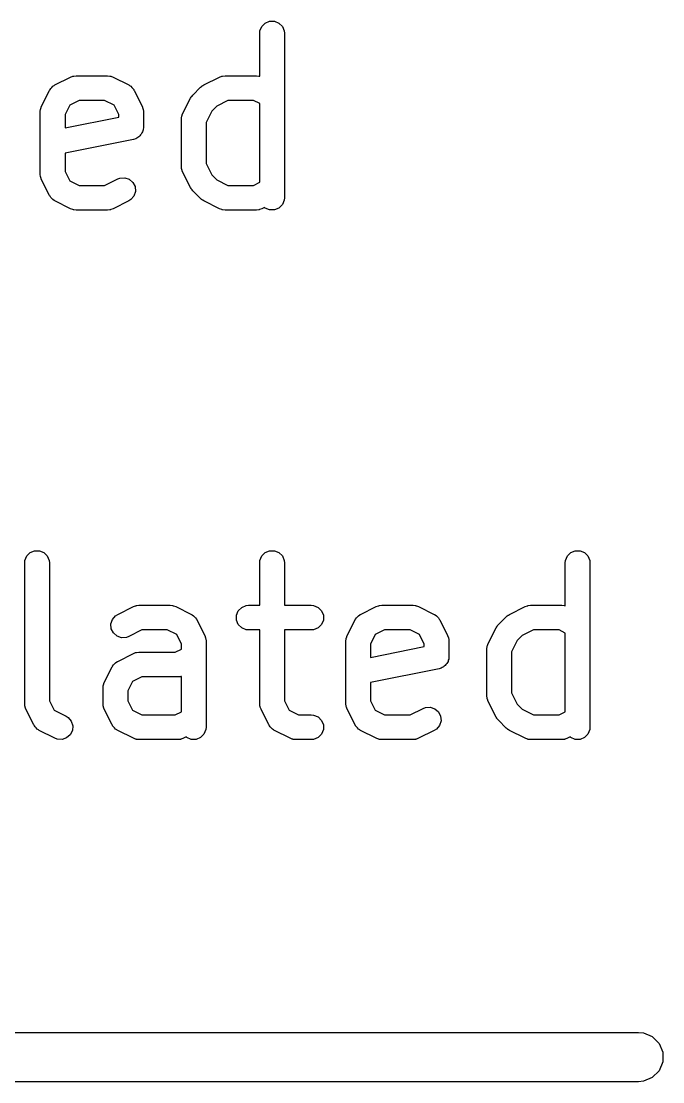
# Model space of a CAD drawing. Extents: x -2.5 to 14, y -2.7 to -1.2.
# Drawn here: x -1.3426 to -1.1891, y -2.6969 to -2.4429 of the extents above; entities that cross this region are included whole.
import ezdxf

# ---------------------------------------------------------------- set-up
doc = ezdxf.new("R2010")
doc.units = 0
doc.header["$MEASUREMENT"] = 0
doc.layers.add('BLACK', color=7, linetype='CONTINUOUS')

msp = doc.modelspace()

# ---------------------------------------------------------------- linework, layer by layer
at = {"layer": 'BLACK', "linetype": 'CONTINUOUS'}
for p, q in [((-1.28553, -2.44582), (-1.28547, -2.44525)), ((-1.28547, -2.44525), (-1.28503, -2.44418)), ((-1.28503, -2.44418), (-1.28422, -2.44337)), ((-1.28422, -2.44337), (-1.28316, -2.44293)), ((-1.28316, -2.44293), (-1.282, -2.44293)), ((-1.282, -2.44293), (-1.28094, -2.44337)), ((-1.28094, -2.44337), (-1.28012, -2.44418)), ((-1.28012, -2.44418), (-1.27968, -2.44525)), ((-1.27968, -2.44525), (-1.27963, -2.44582)), ((-1.28553, -2.45611), (-1.28553, -2.44582)), ((-1.27963, -2.44582), (-1.27963, -2.48519)), ((-1.33452, -2.45818), (-1.33077, -2.45631)), ((-1.33077, -2.45631), (-1.33023, -2.4561)), ((-1.33023, -2.4561), (-1.33012, -2.45609)), ((-1.33012, -2.45609), (-1.33002, -2.45605)), ((-1.33002, -2.45605), (-1.32945, -2.45599)), ((-1.32945, -2.45599), (-1.32195, -2.45599)), ((-1.32195, -2.45599), (-1.32137, -2.45605)), ((-1.32137, -2.45605), (-1.32127, -2.45609)), ((-1.32127, -2.45609), (-1.32117, -2.4561)), ((-1.32117, -2.4561), (-1.32063, -2.45631)), ((-1.32063, -2.45631), (-1.31688, -2.45818)), ((-1.2989, -2.45818), (-1.29515, -2.45631)), ((-1.29515, -2.45631), (-1.29461, -2.4561)), ((-1.29461, -2.4561), (-1.2945, -2.45609)), ((-1.2945, -2.45609), (-1.2944, -2.45605)), ((-1.2944, -2.45605), (-1.29383, -2.45599)), ((-1.29383, -2.45599), (-1.28633, -2.45599)), ((-1.28633, -2.45599), (-1.28575, -2.45605)), ((-1.28575, -2.45605), (-1.28565, -2.45609)), ((-1.28565, -2.45609), (-1.28555, -2.4561)), ((-1.28555, -2.4561), (-1.28553, -2.45611)), ((-1.33771, -2.46325), (-1.33584, -2.4595)), ((-1.33584, -2.4595), (-1.33578, -2.4594)), ((-1.33578, -2.4594), (-1.33576, -2.45936)), ((-1.33576, -2.45936), (-1.33571, -2.4593)), ((-1.33571, -2.4593), (-1.33553, -2.45901)), ((-1.33553, -2.45901), (-1.33525, -2.45877)), ((-1.33525, -2.45877), (-1.33501, -2.45849)), ((-1.33501, -2.45849), (-1.33472, -2.45831)), ((-1.33472, -2.45831), (-1.33466, -2.45826)), ((-1.33466, -2.45826), (-1.33461, -2.45824)), ((-1.33461, -2.45824), (-1.33452, -2.45818)), ((-1.31688, -2.45818), (-1.31678, -2.45824)), ((-1.31678, -2.45824), (-1.31674, -2.45826)), ((-1.31674, -2.45826), (-1.31668, -2.45831)), ((-1.31668, -2.45831), (-1.31639, -2.45849)), ((-1.31639, -2.45849), (-1.31615, -2.45877)), ((-1.31615, -2.45877), (-1.31587, -2.45901)), ((-1.31587, -2.45901), (-1.31568, -2.4593)), ((-1.31568, -2.4593), (-1.31563, -2.45936)), ((-1.31563, -2.45936), (-1.31562, -2.4594)), ((-1.31562, -2.4594), (-1.31556, -2.4595)), ((-1.31556, -2.4595), (-1.31368, -2.46325)), ((-1.30154, -2.46061), (-1.29967, -2.45873)), ((-1.29967, -2.45873), (-1.29944, -2.45855)), ((-1.29944, -2.45855), (-1.29939, -2.45849)), ((-1.29939, -2.45849), (-1.2993, -2.45843)), ((-1.2993, -2.45843), (-1.29922, -2.45837)), ((-1.29922, -2.45837), (-1.29915, -2.45834)), ((-1.29915, -2.45834), (-1.2989, -2.45818)), ((-1.331, -2.46302), (-1.33212, -2.46527)), ((-1.32875, -2.4619), (-1.331, -2.46302)), ((-1.32265, -2.4619), (-1.32875, -2.4619)), ((-1.3204, -2.46302), (-1.32265, -2.4619)), ((-1.31928, -2.46527), (-1.3204, -2.46302)), ((-1.30397, -2.46513), (-1.30209, -2.46138)), ((-1.30209, -2.46138), (-1.30194, -2.46113)), ((-1.30194, -2.46113), (-1.30191, -2.46106)), ((-1.30191, -2.46106), (-1.30184, -2.46098)), ((-1.30184, -2.46098), (-1.30178, -2.46089)), ((-1.30178, -2.46089), (-1.30173, -2.46084)), ((-1.30173, -2.46084), (-1.30154, -2.46061)), ((-1.29313, -2.4619), (-1.29583, -2.46325)), ((-1.28703, -2.4619), (-1.29313, -2.4619)), ((-1.28553, -2.46265), (-1.28703, -2.4619)), ((-1.28553, -2.48149), (-1.28553, -2.46265)), ((-1.33803, -2.46457), (-1.33797, -2.464)), ((-1.33803, -2.47957), (-1.33803, -2.46457)), ((-1.33797, -2.464), (-1.33793, -2.4639)), ((-1.33793, -2.4639), (-1.33792, -2.46379)), ((-1.33792, -2.46379), (-1.33771, -2.46325)), ((-1.33212, -2.46527), (-1.33212, -2.46847)), ((-1.31928, -2.4659), (-1.31928, -2.46527)), ((-1.31368, -2.46325), (-1.31348, -2.46379)), ((-1.31348, -2.46379), (-1.31347, -2.4639)), ((-1.31347, -2.4639), (-1.31343, -2.464)), ((-1.31343, -2.464), (-1.31337, -2.46457)), ((-1.31337, -2.46457), (-1.31337, -2.46832)), ((-1.30417, -2.46567), (-1.30397, -2.46513)), ((-1.29703, -2.46445), (-1.29837, -2.46714)), ((-1.29583, -2.46325), (-1.29703, -2.46445)), ((-1.33212, -2.46847), (-1.31928, -2.4659)), ((-1.30428, -2.46645), (-1.30422, -2.46587)), ((-1.30428, -2.47769), (-1.30428, -2.46645)), ((-1.30422, -2.46587), (-1.30418, -2.46577)), ((-1.30418, -2.46577), (-1.30417, -2.46567)), ((-1.29837, -2.46714), (-1.29837, -2.477)), ((-1.31448, -2.47057), (-1.31468, -2.47078)), ((-1.31423, -2.47041), (-1.31448, -2.47057)), ((-1.31407, -2.47017), (-1.31423, -2.47041)), ((-1.31387, -2.46996), (-1.31407, -2.47017)), ((-1.31376, -2.46969), (-1.31387, -2.46996)), ((-1.3136, -2.46945), (-1.31376, -2.46969)), ((-1.31354, -2.46916), (-1.3136, -2.46945)), ((-1.31343, -2.4689), (-1.31354, -2.46916)), ((-1.31337, -2.46832), (-1.31343, -2.4689)), ((-1.31575, -2.47122), (-1.33212, -2.47449)), ((-1.31519, -2.47105), (-1.31575, -2.47122)), ((-1.31495, -2.47089), (-1.31519, -2.47105)), ((-1.31468, -2.47078), (-1.31495, -2.47089)), ((-1.33212, -2.47449), (-1.33212, -2.47887)), ((-1.30422, -2.47827), (-1.30428, -2.47769)), ((-1.30418, -2.47837), (-1.30422, -2.47827)), ((-1.29837, -2.477), (-1.29703, -2.4797)), ((-1.33797, -2.48015), (-1.33803, -2.47957)), ((-1.33793, -2.48024), (-1.33797, -2.48015)), ((-1.33792, -2.48035), (-1.33793, -2.48024)), ((-1.33771, -2.48089), (-1.33792, -2.48035)), ((-1.33212, -2.47887), (-1.331, -2.48112)), ((-1.32265, -2.48224), (-1.31952, -2.48068)), ((-1.31952, -2.48068), (-1.31898, -2.48047)), ((-1.31898, -2.48047), (-1.31783, -2.48039)), ((-1.31783, -2.48039), (-1.31674, -2.48075)), ((-1.31674, -2.48075), (-1.31587, -2.48151)), ((-1.30417, -2.47847), (-1.30418, -2.47837)), ((-1.30397, -2.47902), (-1.30417, -2.47847)), ((-1.30209, -2.48276), (-1.30397, -2.47902)), ((-1.29703, -2.4797), (-1.29583, -2.48089)), ((-1.33584, -2.48464), (-1.33771, -2.48089)), ((-1.331, -2.48112), (-1.32875, -2.48224)), ((-1.32875, -2.48224), (-1.32265, -2.48224)), ((-1.31587, -2.48151), (-1.31535, -2.48254)), ((-1.31535, -2.48254), (-1.31527, -2.48369)), ((-1.30194, -2.48301), (-1.30209, -2.48276)), ((-1.30191, -2.48308), (-1.30194, -2.48301)), ((-1.30184, -2.48317), (-1.30191, -2.48308)), ((-1.30178, -2.48325), (-1.30184, -2.48317)), ((-1.30173, -2.48331), (-1.30178, -2.48325)), ((-1.30154, -2.48353), (-1.30173, -2.48331)), ((-1.29583, -2.48089), (-1.29313, -2.48224)), ((-1.29313, -2.48224), (-1.28703, -2.48224)), ((-1.28703, -2.48224), (-1.28553, -2.48149)), ((-1.33578, -2.48474), (-1.33584, -2.48464)), ((-1.33576, -2.48478), (-1.33578, -2.48474)), ((-1.33571, -2.48484), (-1.33576, -2.48478)), ((-1.33553, -2.48513), (-1.33571, -2.48484)), ((-1.33525, -2.48537), (-1.33553, -2.48513)), ((-1.33501, -2.48565), (-1.33525, -2.48537)), ((-1.33472, -2.48584), (-1.33501, -2.48565)), ((-1.33466, -2.48588), (-1.33472, -2.48584)), ((-1.33461, -2.4859), (-1.33466, -2.48588)), ((-1.33452, -2.48596), (-1.33461, -2.4859)), ((-1.31639, -2.48565), (-1.31688, -2.48596)), ((-1.31563, -2.48478), (-1.31639, -2.48565)), ((-1.31527, -2.48369), (-1.31563, -2.48478)), ((-1.29967, -2.48541), (-1.30154, -2.48353)), ((-1.29944, -2.48559), (-1.29967, -2.48541)), ((-1.29939, -2.48565), (-1.29944, -2.48559)), ((-1.2993, -2.48571), (-1.29939, -2.48565)), ((-1.29922, -2.48577), (-1.2993, -2.48571)), ((-1.29915, -2.4858), (-1.29922, -2.48577)), ((-1.2989, -2.48596), (-1.29915, -2.4858)), ((-1.27968, -2.48577), (-1.28012, -2.48683)), ((-1.27963, -2.48519), (-1.27968, -2.48577)), ((-1.33077, -2.48783), (-1.33452, -2.48596)), ((-1.33023, -2.48804), (-1.33077, -2.48783)), ((-1.33012, -2.48805), (-1.33023, -2.48804)), ((-1.33002, -2.48809), (-1.33012, -2.48805)), ((-1.32945, -2.48815), (-1.33002, -2.48809)), ((-1.32195, -2.48815), (-1.32945, -2.48815)), ((-1.32137, -2.48809), (-1.32195, -2.48815)), ((-1.32127, -2.48805), (-1.32137, -2.48809)), ((-1.32117, -2.48804), (-1.32127, -2.48805)), ((-1.32063, -2.48783), (-1.32117, -2.48804)), ((-1.31688, -2.48596), (-1.32063, -2.48783)), ((-1.29515, -2.48783), (-1.2989, -2.48596)), ((-1.29461, -2.48804), (-1.29515, -2.48783)), ((-1.2945, -2.48805), (-1.29461, -2.48804)), ((-1.2944, -2.48809), (-1.2945, -2.48805)), ((-1.29383, -2.48815), (-1.2944, -2.48809)), ((-1.28633, -2.48815), (-1.29383, -2.48815)), ((-1.28575, -2.48809), (-1.28633, -2.48815)), ((-1.28565, -2.48805), (-1.28575, -2.48809)), ((-1.28555, -2.48804), (-1.28565, -2.48805)), ((-1.28501, -2.48783), (-1.28555, -2.48804)), ((-1.28436, -2.48751), (-1.28501, -2.48783)), ((-1.28422, -2.48765), (-1.28436, -2.48751)), ((-1.28316, -2.48809), (-1.28422, -2.48765)), ((-1.282, -2.48809), (-1.28316, -2.48809)), ((-1.28094, -2.48765), (-1.282, -2.48809)), ((-1.28012, -2.48683), (-1.28094, -2.48765)), ((-1.34046, -2.57014), (-1.3394, -2.56969)), ((-1.3394, -2.56969), (-1.33825, -2.56969)), ((-1.33825, -2.56969), (-1.33718, -2.57014)), ((-1.28422, -2.57014), (-1.28316, -2.56969)), ((-1.28316, -2.56969), (-1.282, -2.56969)), ((-1.282, -2.56969), (-1.28094, -2.57014)), ((-1.2111, -2.57014), (-1.21004, -2.56969)), ((-1.21004, -2.56969), (-1.20889, -2.56969)), ((-1.20889, -2.56969), (-1.20782, -2.57014)), ((-1.34177, -2.57259), (-1.34172, -2.57201)), ((-1.34172, -2.57201), (-1.34128, -2.57095)), ((-1.34128, -2.57095), (-1.34046, -2.57014)), ((-1.33718, -2.57014), (-1.33637, -2.57095)), ((-1.33637, -2.57095), (-1.33593, -2.57201)), ((-1.33593, -2.57201), (-1.33587, -2.57259)), ((-1.28553, -2.57259), (-1.28547, -2.57201)), ((-1.28547, -2.57201), (-1.28503, -2.57095)), ((-1.28503, -2.57095), (-1.28422, -2.57014)), ((-1.28094, -2.57014), (-1.28012, -2.57095)), ((-1.28012, -2.57095), (-1.27968, -2.57201)), ((-1.27968, -2.57201), (-1.27963, -2.57259)), ((-1.21242, -2.57259), (-1.21236, -2.57201)), ((-1.21236, -2.57201), (-1.21192, -2.57095)), ((-1.21192, -2.57095), (-1.2111, -2.57014)), ((-1.20782, -2.57014), (-1.20701, -2.57095)), ((-1.20701, -2.57095), (-1.20657, -2.57201)), ((-1.20657, -2.57201), (-1.20651, -2.57259)), ((-1.34177, -2.60634), (-1.34177, -2.57259)), ((-1.33587, -2.57259), (-1.33587, -2.60564)), ((-1.28553, -2.58276), (-1.28553, -2.57259)), ((-1.27963, -2.57259), (-1.27963, -2.58276)), ((-1.21242, -2.58287), (-1.21242, -2.57259)), ((-1.20651, -2.57259), (-1.20651, -2.61196)), ((-1.31952, -2.58495), (-1.31577, -2.58307)), ((-1.31577, -2.58307), (-1.31523, -2.58287)), ((-1.31523, -2.58287), (-1.31512, -2.58286)), ((-1.31512, -2.58286), (-1.31503, -2.58282)), ((-1.31503, -2.58282), (-1.31445, -2.58276)), ((-1.31445, -2.58276), (-1.30695, -2.58276)), ((-1.30695, -2.58276), (-1.30637, -2.58282)), ((-1.30637, -2.58282), (-1.30628, -2.58286)), ((-1.30628, -2.58286), (-1.30617, -2.58287)), ((-1.30617, -2.58287), (-1.30563, -2.58307)), ((-1.30563, -2.58307), (-1.30188, -2.58495)), ((-1.2911, -2.58514), (-1.29066, -2.58407)), ((-1.29066, -2.58407), (-1.28984, -2.58326)), ((-1.28984, -2.58326), (-1.28878, -2.58282)), ((-1.28878, -2.58282), (-1.2882, -2.58276)), ((-1.2882, -2.58276), (-1.28553, -2.58276)), ((-1.27963, -2.58276), (-1.27321, -2.58276)), ((-1.27321, -2.58276), (-1.27263, -2.58282)), ((-1.27263, -2.58282), (-1.27156, -2.58326)), ((-1.27156, -2.58326), (-1.27075, -2.58407)), ((-1.27075, -2.58407), (-1.27031, -2.58514)), ((-1.2614, -2.58495), (-1.25765, -2.58307)), ((-1.25765, -2.58307), (-1.25711, -2.58287)), ((-1.25711, -2.58287), (-1.25701, -2.58286)), ((-1.25701, -2.58286), (-1.25691, -2.58282)), ((-1.25691, -2.58282), (-1.25633, -2.58276)), ((-1.25633, -2.58276), (-1.24883, -2.58276)), ((-1.24883, -2.58276), (-1.24826, -2.58282)), ((-1.24826, -2.58282), (-1.24816, -2.58286)), ((-1.24816, -2.58286), (-1.24805, -2.58287)), ((-1.24805, -2.58287), (-1.24751, -2.58307)), ((-1.24751, -2.58307), (-1.24376, -2.58495)), ((-1.22578, -2.58495), (-1.22203, -2.58307)), ((-1.22203, -2.58307), (-1.22149, -2.58287)), ((-1.22149, -2.58287), (-1.22139, -2.58286)), ((-1.22139, -2.58286), (-1.22129, -2.58282)), ((-1.22129, -2.58282), (-1.22071, -2.58276)), ((-1.22071, -2.58276), (-1.21321, -2.58276)), ((-1.21321, -2.58276), (-1.21264, -2.58282)), ((-1.21264, -2.58282), (-1.21254, -2.58286)), ((-1.21254, -2.58286), (-1.21243, -2.58287)), ((-1.21243, -2.58287), (-1.21242, -2.58287)), ((-1.32113, -2.58722), (-1.32076, -2.58613)), ((-1.32105, -2.58837), (-1.32113, -2.58722)), ((-1.32076, -2.58613), (-1.32001, -2.58526)), ((-1.32001, -2.58526), (-1.31952, -2.58495)), ((-1.30188, -2.58495), (-1.30178, -2.58501)), ((-1.30178, -2.58501), (-1.30174, -2.58502)), ((-1.30174, -2.58502), (-1.30168, -2.58507)), ((-1.30168, -2.58507), (-1.30139, -2.58526)), ((-1.30139, -2.58526), (-1.30115, -2.58554)), ((-1.30115, -2.58554), (-1.30087, -2.58578)), ((-1.30087, -2.58578), (-1.30069, -2.58607)), ((-1.30069, -2.58607), (-1.30064, -2.58613)), ((-1.30064, -2.58613), (-1.30062, -2.58617)), ((-1.30062, -2.58617), (-1.30056, -2.58627)), ((-1.30056, -2.58627), (-1.29869, -2.59002)), ((-1.2911, -2.58629), (-1.2911, -2.58514)), ((-1.29066, -2.58735), (-1.2911, -2.58629)), ((-1.28984, -2.58817), (-1.29066, -2.58735)), ((-1.27075, -2.58735), (-1.27156, -2.58817)), ((-1.27031, -2.58629), (-1.27075, -2.58735)), ((-1.27031, -2.58514), (-1.27031, -2.58629)), ((-1.2646, -2.59002), (-1.26272, -2.58627)), ((-1.26272, -2.58627), (-1.26266, -2.58617)), ((-1.26266, -2.58617), (-1.26265, -2.58613)), ((-1.26265, -2.58613), (-1.2626, -2.58607)), ((-1.2626, -2.58607), (-1.26241, -2.58578)), ((-1.26241, -2.58578), (-1.26213, -2.58554)), ((-1.26213, -2.58554), (-1.26189, -2.58526)), ((-1.26189, -2.58526), (-1.2616, -2.58507)), ((-1.2616, -2.58507), (-1.26154, -2.58502)), ((-1.26154, -2.58502), (-1.2615, -2.58501)), ((-1.2615, -2.58501), (-1.2614, -2.58495)), ((-1.24376, -2.58495), (-1.24367, -2.58501)), ((-1.24367, -2.58501), (-1.24362, -2.58502)), ((-1.24362, -2.58502), (-1.24356, -2.58507)), ((-1.24356, -2.58507), (-1.24327, -2.58526)), ((-1.24327, -2.58526), (-1.24303, -2.58554)), ((-1.24303, -2.58554), (-1.24275, -2.58578)), ((-1.24275, -2.58578), (-1.24257, -2.58607)), ((-1.24257, -2.58607), (-1.24252, -2.58613)), ((-1.24252, -2.58613), (-1.2425, -2.58617)), ((-1.2425, -2.58617), (-1.24244, -2.58627)), ((-1.24244, -2.58627), (-1.24057, -2.59002)), ((-1.22861, -2.5876), (-1.22842, -2.58738)), ((-1.22842, -2.58738), (-1.22655, -2.5855)), ((-1.22655, -2.5855), (-1.22632, -2.58532)), ((-1.22632, -2.58532), (-1.22627, -2.58526)), ((-1.22627, -2.58526), (-1.22618, -2.5852)), ((-1.22618, -2.5852), (-1.2261, -2.58513)), ((-1.2261, -2.58513), (-1.22603, -2.5851)), ((-1.22603, -2.5851), (-1.22578, -2.58495)), ((-1.32053, -2.5894), (-1.32105, -2.58837)), ((-1.31966, -2.59015), (-1.32053, -2.5894)), ((-1.31375, -2.58867), (-1.31688, -2.59023)), ((-1.30765, -2.58867), (-1.31375, -2.58867)), ((-1.3054, -2.58979), (-1.30765, -2.58867)), ((-1.30428, -2.59204), (-1.3054, -2.58979)), ((-1.28878, -2.58861), (-1.28984, -2.58817)), ((-1.2882, -2.58867), (-1.28878, -2.58861)), ((-1.28553, -2.58867), (-1.2882, -2.58867)), ((-1.28553, -2.60634), (-1.28553, -2.58867)), ((-1.27321, -2.58867), (-1.27963, -2.58867)), ((-1.27963, -2.58867), (-1.27963, -2.60564)), ((-1.27263, -2.58861), (-1.27321, -2.58867)), ((-1.27156, -2.58817), (-1.27263, -2.58861)), ((-1.25788, -2.58979), (-1.259, -2.59204)), ((-1.25564, -2.58867), (-1.25788, -2.58979)), ((-1.24953, -2.58867), (-1.25564, -2.58867)), ((-1.24728, -2.58979), (-1.24953, -2.58867)), ((-1.24616, -2.59204), (-1.24728, -2.58979)), ((-1.23085, -2.59189), (-1.22898, -2.58814)), ((-1.22898, -2.58814), (-1.22882, -2.5879)), ((-1.22882, -2.5879), (-1.22879, -2.58782)), ((-1.22879, -2.58782), (-1.22872, -2.58774)), ((-1.22872, -2.58774), (-1.22867, -2.58765)), ((-1.22867, -2.58765), (-1.22861, -2.5876)), ((-1.22001, -2.58867), (-1.22271, -2.59002)), ((-1.21391, -2.58867), (-1.22001, -2.58867)), ((-1.21242, -2.58941), (-1.21391, -2.58867)), ((-1.21242, -2.60826), (-1.21242, -2.58941)), ((-1.31857, -2.59052), (-1.31966, -2.59015)), ((-1.31742, -2.59044), (-1.31857, -2.59052)), ((-1.31688, -2.59023), (-1.31742, -2.59044)), ((-1.30428, -2.59326), (-1.30428, -2.59204)), ((-1.29869, -2.59002), (-1.29848, -2.59056)), ((-1.29848, -2.59056), (-1.29847, -2.59066)), ((-1.29847, -2.59066), (-1.29843, -2.59076)), ((-1.29843, -2.59076), (-1.29837, -2.59134)), ((-1.29837, -2.59134), (-1.29837, -2.61196)), ((-1.26491, -2.59134), (-1.26485, -2.59076)), ((-1.26491, -2.60634), (-1.26491, -2.59134)), ((-1.26485, -2.59076), (-1.26481, -2.59066)), ((-1.26481, -2.59066), (-1.2648, -2.59056)), ((-1.2648, -2.59056), (-1.2646, -2.59002)), ((-1.259, -2.59204), (-1.259, -2.59524)), ((-1.24616, -2.59267), (-1.24616, -2.59204)), ((-1.24057, -2.59002), (-1.24036, -2.59056)), ((-1.24036, -2.59056), (-1.24035, -2.59066)), ((-1.24035, -2.59066), (-1.24031, -2.59076)), ((-1.24031, -2.59076), (-1.24026, -2.59134)), ((-1.24026, -2.59134), (-1.24026, -2.59509)), ((-1.23111, -2.59264), (-1.23107, -2.59254)), ((-1.23107, -2.59254), (-1.23106, -2.59243)), ((-1.23106, -2.59243), (-1.23085, -2.59189)), ((-1.22391, -2.59121), (-1.22526, -2.59391)), ((-1.22271, -2.59002), (-1.22391, -2.59121)), ((-1.31952, -2.5962), (-1.31577, -2.59432)), ((-1.31577, -2.59432), (-1.31523, -2.59411)), ((-1.31523, -2.59411), (-1.31512, -2.59411)), ((-1.31512, -2.59411), (-1.31503, -2.59407)), ((-1.31503, -2.59407), (-1.31445, -2.59401)), ((-1.31445, -2.59401), (-1.30577, -2.59401)), ((-1.30577, -2.59401), (-1.30428, -2.59326)), ((-1.259, -2.59524), (-1.24616, -2.59267)), ((-1.24026, -2.59509), (-1.24031, -2.59566)), ((-1.23116, -2.59321), (-1.23111, -2.59264)), ((-1.23116, -2.60446), (-1.23116, -2.59321)), ((-1.22526, -2.59391), (-1.22526, -2.60376)), ((-1.32272, -2.60127), (-1.32084, -2.59752)), ((-1.32084, -2.59752), (-1.32078, -2.59742)), ((-1.32078, -2.59742), (-1.32076, -2.59738)), ((-1.32076, -2.59738), (-1.32072, -2.59732)), ((-1.32072, -2.59732), (-1.32053, -2.59703)), ((-1.32053, -2.59703), (-1.32025, -2.59678)), ((-1.32025, -2.59678), (-1.32001, -2.59651)), ((-1.32001, -2.59651), (-1.31972, -2.59632)), ((-1.31972, -2.59632), (-1.31966, -2.59627)), ((-1.31966, -2.59627), (-1.31962, -2.59626)), ((-1.31962, -2.59626), (-1.31952, -2.5962)), ((-1.24157, -2.59754), (-1.24184, -2.59765)), ((-1.24136, -2.59734), (-1.24157, -2.59754)), ((-1.24112, -2.59717), (-1.24136, -2.59734)), ((-1.24096, -2.59693), (-1.24112, -2.59717)), ((-1.24075, -2.59673), (-1.24096, -2.59693)), ((-1.24064, -2.59646), (-1.24075, -2.59673)), ((-1.24048, -2.59622), (-1.24064, -2.59646)), ((-1.24042, -2.59593), (-1.24048, -2.59622)), ((-1.24031, -2.59566), (-1.24042, -2.59593)), ((-1.31375, -2.59992), (-1.316, -2.60104)), ((-1.30508, -2.59992), (-1.31375, -2.59992)), ((-1.3045, -2.59986), (-1.30508, -2.59992)), ((-1.3044, -2.59982), (-1.3045, -2.59986)), ((-1.3043, -2.59981), (-1.3044, -2.59982)), ((-1.30428, -2.5998), (-1.3043, -2.59981)), ((-1.30428, -2.60826), (-1.30428, -2.5998)), ((-1.24263, -2.59798), (-1.259, -2.60126)), ((-1.24208, -2.59781), (-1.24263, -2.59798)), ((-1.24184, -2.59765), (-1.24208, -2.59781)), ((-1.32303, -2.60259), (-1.32297, -2.60201)), ((-1.32303, -2.60634), (-1.32303, -2.60259)), ((-1.32297, -2.60201), (-1.32293, -2.60191)), ((-1.32293, -2.60191), (-1.32292, -2.60181)), ((-1.32292, -2.60181), (-1.32272, -2.60127)), ((-1.316, -2.60104), (-1.31712, -2.60328)), ((-1.259, -2.60126), (-1.259, -2.60564)), ((-1.31712, -2.60328), (-1.31712, -2.60564)), ((-1.23111, -2.60504), (-1.23116, -2.60446)), ((-1.23107, -2.60514), (-1.23111, -2.60504)), ((-1.23106, -2.60524), (-1.23107, -2.60514)), ((-1.23085, -2.60578), (-1.23106, -2.60524)), ((-1.22526, -2.60376), (-1.22391, -2.60646)), ((-1.34172, -2.60691), (-1.34177, -2.60634)), ((-1.34168, -2.60701), (-1.34172, -2.60691)), ((-1.34167, -2.60712), (-1.34168, -2.60701)), ((-1.34146, -2.60766), (-1.34167, -2.60712)), ((-1.33959, -2.61141), (-1.34146, -2.60766)), ((-1.33587, -2.60564), (-1.33475, -2.60789)), ((-1.32297, -2.60691), (-1.32303, -2.60634)), ((-1.32293, -2.60701), (-1.32297, -2.60691)), ((-1.32292, -2.60712), (-1.32293, -2.60701)), ((-1.32272, -2.60766), (-1.32292, -2.60712)), ((-1.32084, -2.61141), (-1.32272, -2.60766)), ((-1.31712, -2.60564), (-1.316, -2.60789)), ((-1.28547, -2.60691), (-1.28553, -2.60634)), ((-1.28543, -2.60701), (-1.28547, -2.60691)), ((-1.28543, -2.60712), (-1.28543, -2.60701)), ((-1.28522, -2.60766), (-1.28543, -2.60712)), ((-1.28335, -2.61141), (-1.28522, -2.60766)), ((-1.27963, -2.60564), (-1.2785, -2.60789)), ((-1.26485, -2.60691), (-1.26491, -2.60634)), ((-1.26481, -2.60701), (-1.26485, -2.60691)), ((-1.2648, -2.60712), (-1.26481, -2.60701)), ((-1.2646, -2.60766), (-1.2648, -2.60712)), ((-1.26272, -2.61141), (-1.2646, -2.60766)), ((-1.259, -2.60564), (-1.25788, -2.60789)), ((-1.24953, -2.60901), (-1.2464, -2.60745)), ((-1.2464, -2.60745), (-1.24586, -2.60724)), ((-1.24586, -2.60724), (-1.24471, -2.60716)), ((-1.24471, -2.60716), (-1.24362, -2.60752)), ((-1.24362, -2.60752), (-1.24275, -2.60828)), ((-1.22898, -2.60953), (-1.23085, -2.60578)), ((-1.22391, -2.60646), (-1.22271, -2.60766)), ((-1.22271, -2.60766), (-1.22001, -2.60901)), ((-1.33475, -2.60789), (-1.33188, -2.60932)), ((-1.33188, -2.60932), (-1.33139, -2.60963)), ((-1.33139, -2.60963), (-1.33063, -2.6105)), ((-1.316, -2.60789), (-1.31375, -2.60901)), ((-1.31375, -2.60901), (-1.30577, -2.60901)), ((-1.30577, -2.60901), (-1.30428, -2.60826)), ((-1.2785, -2.60789), (-1.27626, -2.60901)), ((-1.27626, -2.60901), (-1.27321, -2.60901)), ((-1.27321, -2.60901), (-1.27263, -2.60907)), ((-1.27263, -2.60907), (-1.27156, -2.60951)), ((-1.27156, -2.60951), (-1.27075, -2.61032)), ((-1.27075, -2.61032), (-1.27031, -2.61138)), ((-1.25788, -2.60789), (-1.25564, -2.60901)), ((-1.25564, -2.60901), (-1.24953, -2.60901)), ((-1.24275, -2.60828), (-1.24224, -2.60931)), ((-1.24224, -2.60931), (-1.24215, -2.61046)), ((-1.22882, -2.60978), (-1.22898, -2.60953)), ((-1.22879, -2.60985), (-1.22882, -2.60978)), ((-1.22872, -2.60993), (-1.22879, -2.60985)), ((-1.22867, -2.61002), (-1.22872, -2.60993)), ((-1.22861, -2.61007), (-1.22867, -2.61002)), ((-1.22842, -2.6103), (-1.22861, -2.61007)), ((-1.22655, -2.61217), (-1.22842, -2.6103)), ((-1.22001, -2.60901), (-1.21391, -2.60901)), ((-1.21391, -2.60901), (-1.21242, -2.60826)), ((-1.33953, -2.6115), (-1.33959, -2.61141)), ((-1.33951, -2.61155), (-1.33953, -2.6115)), ((-1.33946, -2.61161), (-1.33951, -2.61155)), ((-1.33928, -2.6119), (-1.33946, -2.61161)), ((-1.339, -2.61214), (-1.33928, -2.6119)), ((-1.33876, -2.61242), (-1.339, -2.61214)), ((-1.33847, -2.6126), (-1.33876, -2.61242)), ((-1.33841, -2.61265), (-1.33847, -2.6126)), ((-1.33836, -2.61267), (-1.33841, -2.61265)), ((-1.33827, -2.61273), (-1.33836, -2.61267)), ((-1.33452, -2.6146), (-1.33827, -2.61273)), ((-1.33035, -2.61274), (-1.33086, -2.61377)), ((-1.33063, -2.6105), (-1.33027, -2.61159)), ((-1.33027, -2.61159), (-1.33035, -2.61274)), ((-1.32078, -2.6115), (-1.32084, -2.61141)), ((-1.32076, -2.61155), (-1.32078, -2.6115)), ((-1.32072, -2.61161), (-1.32076, -2.61155)), ((-1.32053, -2.6119), (-1.32072, -2.61161)), ((-1.32025, -2.61214), (-1.32053, -2.6119)), ((-1.32001, -2.61242), (-1.32025, -2.61214)), ((-1.31972, -2.6126), (-1.32001, -2.61242)), ((-1.31966, -2.61265), (-1.31972, -2.6126)), ((-1.31962, -2.61267), (-1.31966, -2.61265)), ((-1.31952, -2.61273), (-1.31962, -2.61267)), ((-1.31577, -2.6146), (-1.31952, -2.61273)), ((-1.29843, -2.61254), (-1.29887, -2.6136)), ((-1.29837, -2.61196), (-1.29843, -2.61254)), ((-1.28328, -2.6115), (-1.28335, -2.61141)), ((-1.28327, -2.61155), (-1.28328, -2.6115)), ((-1.28322, -2.61161), (-1.28327, -2.61155)), ((-1.28304, -2.6119), (-1.28322, -2.61161)), ((-1.28276, -2.61214), (-1.28304, -2.6119)), ((-1.28251, -2.61242), (-1.28276, -2.61214)), ((-1.28222, -2.6126), (-1.28251, -2.61242)), ((-1.28217, -2.61265), (-1.28222, -2.6126)), ((-1.28212, -2.61267), (-1.28217, -2.61265)), ((-1.28202, -2.61273), (-1.28212, -2.61267)), ((-1.27828, -2.6146), (-1.28202, -2.61273)), ((-1.27031, -2.61254), (-1.27075, -2.6136)), ((-1.27031, -2.61138), (-1.27031, -2.61254)), ((-1.26266, -2.6115), (-1.26272, -2.61141)), ((-1.26265, -2.61155), (-1.26266, -2.6115)), ((-1.2626, -2.61161), (-1.26265, -2.61155)), ((-1.26241, -2.6119), (-1.2626, -2.61161)), ((-1.26213, -2.61214), (-1.26241, -2.6119)), ((-1.26189, -2.61242), (-1.26213, -2.61214)), ((-1.2616, -2.6126), (-1.26189, -2.61242)), ((-1.26154, -2.61265), (-1.2616, -2.6126)), ((-1.2615, -2.61267), (-1.26154, -2.61265)), ((-1.2614, -2.61273), (-1.2615, -2.61267)), ((-1.25765, -2.6146), (-1.2614, -2.61273)), ((-1.24376, -2.61273), (-1.24751, -2.6146)), ((-1.24327, -2.61242), (-1.24376, -2.61273)), ((-1.24252, -2.61155), (-1.24327, -2.61242)), ((-1.24215, -2.61046), (-1.24252, -2.61155)), ((-1.22632, -2.61236), (-1.22655, -2.61217)), ((-1.22627, -2.61242), (-1.22632, -2.61236)), ((-1.22618, -2.61247), (-1.22627, -2.61242)), ((-1.2261, -2.61254), (-1.22618, -2.61247)), ((-1.22603, -2.61257), (-1.2261, -2.61254)), ((-1.22578, -2.61273), (-1.22603, -2.61257)), ((-1.22203, -2.6146), (-1.22578, -2.61273)), ((-1.20657, -2.61254), (-1.20701, -2.6136)), ((-1.20651, -2.61196), (-1.20657, -2.61254)), ((-1.33398, -2.61481), (-1.33452, -2.6146)), ((-1.33283, -2.61489), (-1.33398, -2.61481)), ((-1.33174, -2.61453), (-1.33283, -2.61489)), ((-1.33086, -2.61377), (-1.33174, -2.61453)), ((-1.31523, -2.61481), (-1.31577, -2.6146)), ((-1.31512, -2.61482), (-1.31523, -2.61481)), ((-1.31503, -2.61486), (-1.31512, -2.61482)), ((-1.31445, -2.61491), (-1.31503, -2.61486)), ((-1.30508, -2.61491), (-1.31445, -2.61491)), ((-1.3045, -2.61486), (-1.30508, -2.61491)), ((-1.3044, -2.61482), (-1.3045, -2.61486)), ((-1.3043, -2.61481), (-1.3044, -2.61482)), ((-1.30376, -2.6146), (-1.3043, -2.61481)), ((-1.30311, -2.61428), (-1.30376, -2.6146)), ((-1.30297, -2.61442), (-1.30311, -2.61428)), ((-1.3019, -2.61486), (-1.30297, -2.61442)), ((-1.30075, -2.61486), (-1.3019, -2.61486)), ((-1.29969, -2.61442), (-1.30075, -2.61486)), ((-1.29887, -2.6136), (-1.29969, -2.61442)), ((-1.27773, -2.61481), (-1.27828, -2.6146)), ((-1.27763, -2.61482), (-1.27773, -2.61481)), ((-1.27753, -2.61486), (-1.27763, -2.61482)), ((-1.27695, -2.61491), (-1.27753, -2.61486)), ((-1.27321, -2.61491), (-1.27695, -2.61491)), ((-1.27263, -2.61486), (-1.27321, -2.61491)), ((-1.27156, -2.61442), (-1.27263, -2.61486)), ((-1.27075, -2.6136), (-1.27156, -2.61442)), ((-1.25711, -2.61481), (-1.25765, -2.6146)), ((-1.25701, -2.61482), (-1.25711, -2.61481)), ((-1.25691, -2.61486), (-1.25701, -2.61482)), ((-1.25633, -2.61491), (-1.25691, -2.61486)), ((-1.24883, -2.61491), (-1.25633, -2.61491)), ((-1.24826, -2.61486), (-1.24883, -2.61491)), ((-1.24816, -2.61482), (-1.24826, -2.61486)), ((-1.24805, -2.61481), (-1.24816, -2.61482)), ((-1.24751, -2.6146), (-1.24805, -2.61481)), ((-1.22149, -2.61481), (-1.22203, -2.6146)), ((-1.22139, -2.61482), (-1.22149, -2.61481)), ((-1.22129, -2.61486), (-1.22139, -2.61482)), ((-1.22071, -2.61491), (-1.22129, -2.61486)), ((-1.21321, -2.61491), (-1.22071, -2.61491)), ((-1.21264, -2.61486), (-1.21321, -2.61491)), ((-1.21254, -2.61482), (-1.21264, -2.61486)), ((-1.21243, -2.61481), (-1.21254, -2.61482)), ((-1.21189, -2.6146), (-1.21243, -2.61481)), ((-1.21124, -2.61428), (-1.21189, -2.6146)), ((-1.2111, -2.61442), (-1.21124, -2.61428)), ((-1.21004, -2.61486), (-1.2111, -2.61442)), ((-1.20889, -2.61486), (-1.21004, -2.61486)), ((-1.20782, -2.61442), (-1.20889, -2.61486)), ((-1.20701, -2.6136), (-1.20782, -2.61442)), ((-2.48622, -2.68504), (-1.19488, -2.68504)), ((-1.19488, -2.68504), (-1.19373, -2.68515)), ((-1.19373, -2.68515), (-1.1916, -2.68603)), ((-1.1916, -2.68603), (-1.18997, -2.68766)), ((-1.18997, -2.68766), (-1.18909, -2.68979)), ((-1.18909, -2.68979), (-1.18909, -2.6921)), ((-1.18909, -2.6921), (-1.18997, -2.69423)), ((-1.1916, -2.69586), (-1.19373, -2.69674)), ((-1.18997, -2.69423), (-1.1916, -2.69586)), ((-1.19488, -2.69685), (-2.48622, -2.69685)), ((-1.19373, -2.69674), (-1.19488, -2.69685))]:
    msp.add_line(p, q, dxfattribs=at)

doc.saveas('drawing.dxf')
